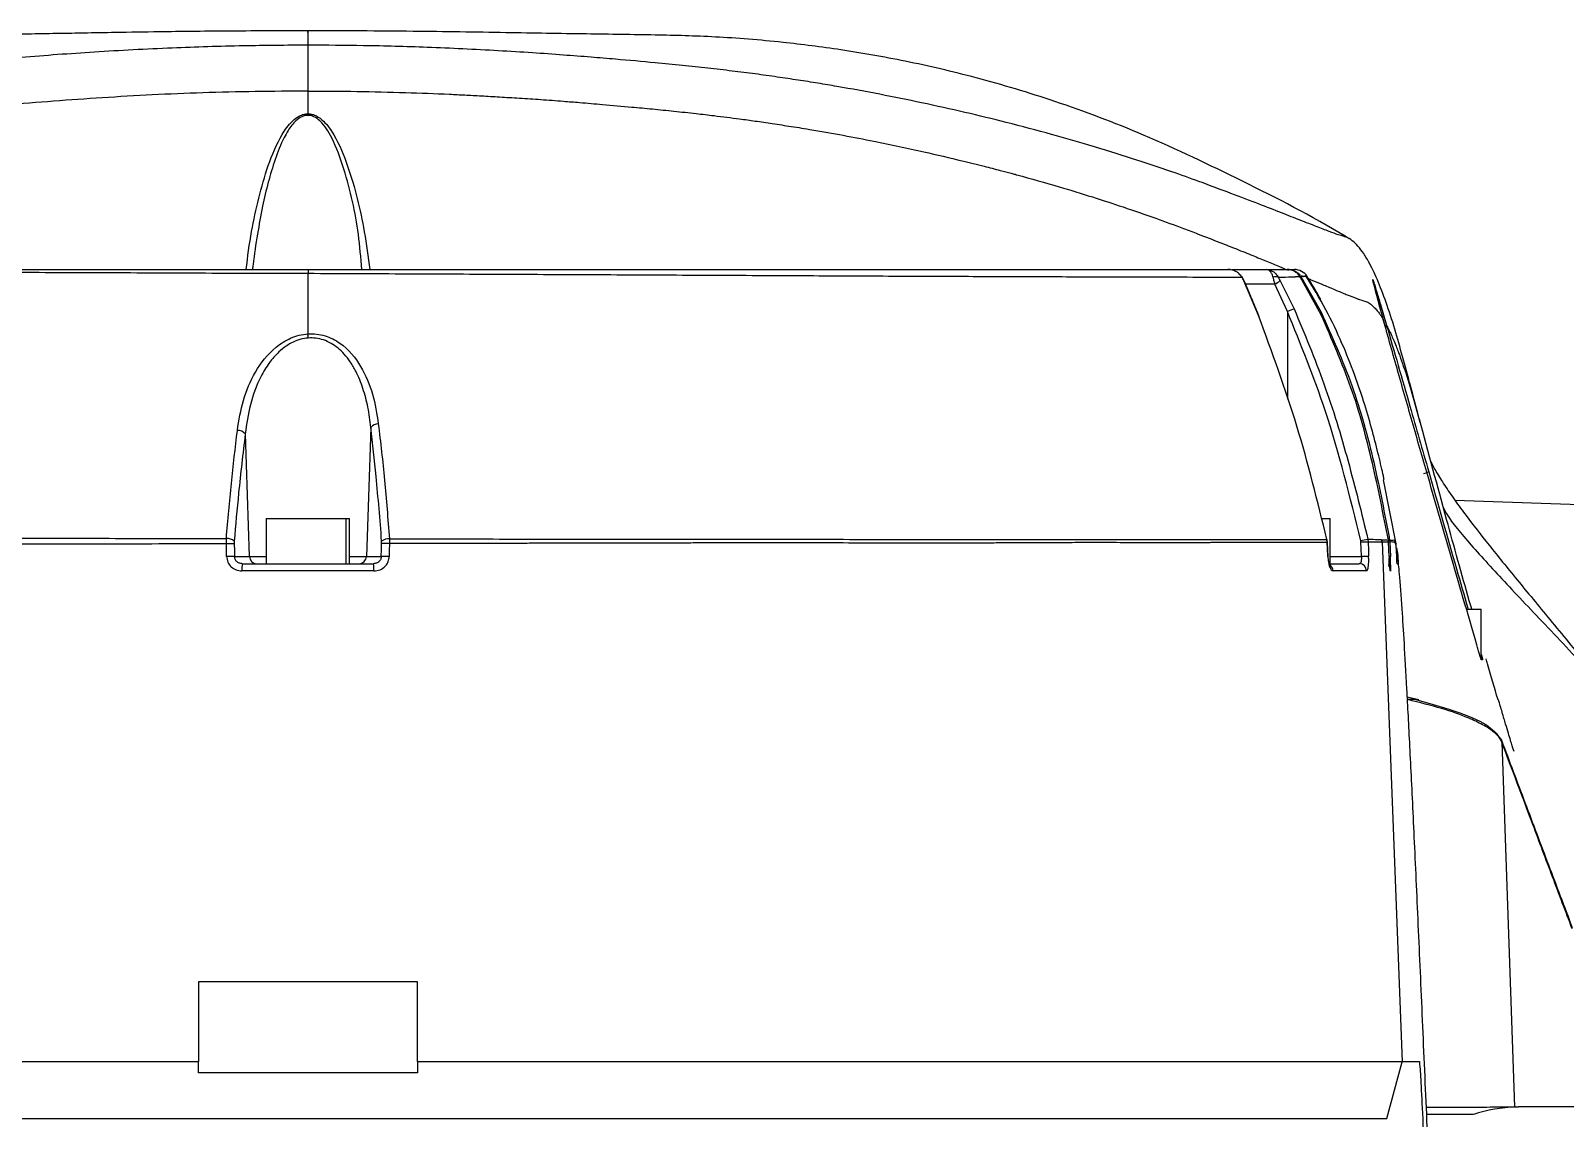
# Model space of a CAD drawing. Header units: millimetres. Extents: x -13464 to 9471, y -517 to 17126.
# Drawn here: x 6771 to 6872.7, y 12576.7 to 12648.8 of the extents above; entities that cross this region are included whole.
import ezdxf

# ---------------------------------------------------------------- set-up
doc = ezdxf.new("R2010")
doc.units = ezdxf.units.MM

msp = doc.modelspace()

# ---------------------------------------------------------------- linework, layer by layer
at = {"color": 7, "linetype": 'Continuous', "lineweight": 25}
for p, q in [((6789.34, 12647.87), (6789.34, 12644.83)), ((6789.34, 12644.83), (6789.34, 12643.33)), ((6789.34, 12643.33), (6789.34, 12643.22)), ((6850.31, 12633), (6850.44, 12633)), ((6850.58, 12633), (6852.83, 12633)), ((6852.33, 12629.95), (6851.36, 12632.25)), ((6851.82, 12631.21), (6851.4, 12632.2)), ((6853.76, 12632.26), (6854.69, 12630.4)), ((6854.23, 12633), (6854.34, 12633)), ((6854.34, 12633), (6854.32, 12633)), ((6854.34, 12633), (6854.35, 12633)), ((6855.07, 12632.54), (6855.08, 12632.53)), ((6855.55, 12632.54), (6855.14, 12632.53)), ((6856.48, 12630), (6855.23, 12632.28)), ((6855.3, 12632.28), (6856.48, 12630.17)), ((6855.56, 12632.52), (6855.55, 12632.54)), ((6855.58, 12632.5), (6855.56, 12632.52)), ((6853.42, 12632.04), (6851.43, 12632.04)), ((6854.25, 12630.21), (6853.42, 12632.04)), ((6854.25, 12630.21), (6854.26, 12624.41)), ((6860.41, 12630.69), (6860.82, 12629.31)), ((6785.19, 12622.1), (6785.46, 12613.99)), ((6793.51, 12622.54), (6793.22, 12613.99)), ((6863.03, 12622.88), (6863.04, 12622.85)), ((6861.45, 12614.83), (6860.62, 12619.06)), ((6865.34, 12617.72), (6879.94, 12617.21)), ((6786.59, 12616.5), (6786.59, 12613.5)), ((6786.59, 12616.5), (6791.89, 12616.5)), ((6791.89, 12613.5), (6791.89, 12616.5)), ((6791.89, 12616.5), (6792.09, 12616.5)), ((6792.09, 12613.5), (6792.09, 12616.5)), ((6856.52, 12616.5), (6857.09, 12616.5)), ((6857.09, 12613.5), (6857.09, 12616.5)), ((6783.94, 12614.82), (6783.94, 12615.17)), ((6794.75, 12615.16), (6794.75, 12614.84)), ((6860.52, 12614.92), (6861.85, 12580.5)), ((6860.99, 12613.99), (6860.95, 12614.93)), ((6861.03, 12614.94), (6861.07, 12613.99)), ((6784.48, 12613.99), (6785.46, 12613.99)), ((6785.46, 12613.99), (6786.59, 12613.99)), ((6792.09, 12613.99), (6793.22, 12613.99)), ((6793.22, 12613.99), (6794.21, 12613.99)), ((6857.09, 12613.99), (6859.15, 12613.99)), ((6861.49, 12613.98), (6861.46, 12614.71)), ((6861.47, 12614.55), (6861.56, 12614.07)), ((6861.57, 12613.97), (6861.57, 12613.95)), ((6793.72, 12613.02), (6784.97, 12613.02)), ((6785, 12613.5), (6793.69, 12613.5)), ((6857.09, 12613.5), (6859.01, 12613.5)), ((6859.5, 12613.02), (6857.27, 12613.02)), ((6861.1, 12613.02), (6861.03, 12613.02)), ((6861.51, 12613.5), (6861.58, 12613.5)), ((6861.85, 12610.5), (6861.85, 12610.5)), ((6866.13, 12610.5), (6867.09, 12610.5)), ((6867.09, 12607.25), (6867.09, 12610.5)), ((6862.19, 12604.67), (6862.95, 12604.5)), ((6862.75, 12604.5), (6862.23, 12604.5)), ((6868.45, 12601.67), (6869.3, 12577.5)), ((6796.6, 12585.79), (6782.09, 12585.79)), ((6782.09, 12585.79), (6782.09, 12580.5)), ((6796.6, 12580.5), (6796.6, 12585.79)), ((6717.42, 12580.5), (6782.09, 12580.5)), ((6782.09, 12579.75), (6782.09, 12580.5)), ((6796.6, 12580.5), (6861.85, 12580.5)), ((6796.6, 12580.5), (6796.6, 12579.75)), ((6860.84, 12576.74), (6861.84, 12580.49)), ((6861.85, 12580.5), (6861.88, 12580.5)), ((6861.88, 12580.5), (6862.99, 12580.5)), ((6796.6, 12579.75), (6782.09, 12579.75)), ((6869.38, 12577.5), (6869.55, 12577.5)), ((6873.53, 12577.5), (6869.55, 12577.5)), ((6717.85, 12576.74), (6860.84, 12576.74)), ((6866.56, 12577), (6863.53, 12577))]:
    msp.add_line(p, q, dxfattribs=at)
at = {"color": 7, "linetype": 'Continuous', "lineweight": 25, "flags": 128}
for points in [[(6851.21, 12632.51), (6851.23, 12632.51), (6851.24, 12632.51), (6851.25, 12632.51), (6851.24, 12632.49), (6851.24, 12632.48)], [(6852.36, 12629.92), (6852.37, 12629.93), (6852.36, 12629.94), (6852.33, 12629.95)], [(6856.88, 12615.1), (6856.88, 12615.1), (6856.88, 12615.11), (6856.86, 12615.11)], [(6856.9, 12614.92), (6856.91, 12614.92), (6856.9, 12614.92), (6856.88, 12614.91)], [(6856.92, 12613.99), (6856.9, 12614.51), (6856.88, 12614.91)], [(6856.94, 12613.99), (6856.92, 12614.41), (6856.9, 12614.92)], [(6859.15, 12613.99), (6859.13, 12614.51), (6859.12, 12614.93)], [(6859.6, 12614.93), (6859.62, 12614.4), (6859.63, 12613.99)], [(6783.96, 12613.99), (6783.95, 12614.45), (6783.94, 12614.82)], [(6784.46, 12614.82), (6784.47, 12614.35), (6784.48, 12613.99)], [(6794.21, 12613.99), (6794.22, 12614.46), (6794.23, 12614.84)], [(6794.75, 12614.84), (6794.74, 12614.36), (6794.73, 12613.99)], [(6856.92, 12613.99), (6856.94, 12613.99), (6856.95, 12613.99), (6856.94, 12613.99)]]:
    msp.add_lwpolyline(points, dxfattribs=at)
at = {"color": 7, "linetype": 'Continuous', "lineweight": 25}
for centre, radius, start, end in [((6851.34, 12632.2), 0.0557, 1.353, 78.5754), ((6853.47, 12632.11), 0.412, 65.9785, 114.0215), ((6852.46, 12633.87), 2.07, 297.5964, 308.66), ((6854.71, 12632), 1, 32.4143, 89.9998), ((6857.38, 12623.61), 7.31, 111.6293, 115.3675), ((6856.34, 12630.26), 0.163, 296.0172, 329.2302), ((6784.7, 12621.71), 0.628, 38.3585, 92.8441), ((6794, 12622.15), 0.62, 88.3139, 141.1235), ((6862.9, 12621), 1.57, 283.2234, 296.9407), ((6783.99, 12614.46), 0.712, 48.2635, 93.5526), ((6794.7, 12614.4), 0.759, 86.2361, 128.0697), ((6860.46, 12609.48), 5.7, 98.9084, 103.7358), ((6859.38, 12609.95), 4.99, 87.4332, 92.9806), ((6859.51, 12614.88), 1, 2.1933, 12.3385), ((6859.52, 12614.88), 1, 2.205, 12.3132), ((6859.52, 12614.88), 1, 2.2059, 12.3096), ((6859.53, 12614.88), 1, 2.1976, 12.2319), ((6860.78, 12615.97), 0.933, 280.0211, 284.4121), ((6860.97, 12614.54), 0.402, 81.7875, 92.1201), ((6784.18, 12609.33), 5.5, 87.0949, 92.5212), ((6784.2, 12608.49), 5.5, 87.0955, 92.5204), ((6785.96, 12613.99), 0.491, 180.9784, 269.0357), ((6792.73, 12613.99), 0.491, 270.9643, 359.0216), ((6794.49, 12608.49), 5.5, 87.4796, 92.9045), ((6794.51, 12609.35), 5.5, 87.4788, 92.9051), ((6859.41, 12609), 4.99, 87.4353, 92.9785), ((6861.01, 12613.56), 0.431, 81.928, 92.4784), ((6861.27, 12615.41), 1.37, 279.0523, 282.1638), ((6786.93, 12613.14), 1.96, 169.2846, 183.4153), ((6791.76, 12613.14), 1.96, 356.5847, 10.7154), ((6856.77, 12613.01), 0.501, 1.4776, 62.2015), ((6859, 12613.01), 0.496, 1.7352, 89.5735), ((6860.6, 12613), 0.5, 2.1997, 47.9813), ((6866.7, 12607), 0.5, 16.127, 38.0075), ((6867.96, 12601.65), 0.495, 1.8122, 17.3446), ((6869.69, 12567.5), 10, 91.7403, 108.1949)]:
    msp.add_arc(centre, radius, start, end, dxfattribs=at)
for points, knots in [([(6789.34, 12648.83), (6787.51, 12648.82), (6784.19, 12648.81), (6779.93, 12648.76), (6776.79, 12648.71), (6774.57, 12648.67), (6772.87, 12648.64), (6770.96, 12648.61), (6768.77, 12648.57), (6766.23, 12648.54), (6762.72, 12648.45), (6758.13, 12648.11), (6752.33, 12647.33), (6746.43, 12646.11), (6740.44, 12644.4), (6734.36, 12642.17), (6727.94, 12639.2), (6723.63, 12636.85), (6721.49, 12635.68)], [0, 0, 0, 0, 0.074509, 0.135317, 0.176879, 0.209162, 0.235942, 0.266021, 0.300019, 0.338006, 0.380869, 0.454952, 0.538256, 0.631964, 0.710757, 0.799491, 0.900339, 1, 1, 1, 1]), ([(6858.35, 12635.03), (6858.26, 12635.09), (6855.95, 12636.51), (6851.39, 12638.82), (6845, 12641.9), (6839.08, 12644.13), (6833.78, 12645.72), (6829.03, 12646.83), (6824.74, 12647.58), (6820.5, 12648.12), (6816.34, 12648.45), (6812.3, 12648.55), (6807.66, 12648.61), (6802.3, 12648.7), (6796.13, 12648.8), (6791.68, 12648.82), (6789.34, 12648.83)], [0, 0, 0, 0, 0.004381, 0.103787, 0.196485, 0.278215, 0.350389, 0.415717, 0.475788, 0.531579, 0.600419, 0.665984, 0.736792, 0.815673, 0.903233, 1, 1, 1, 1]), ([(6789.34, 12648.72), (6789.34, 12648.76), (6789.34, 12648.9), (6789.34, 12648.3), (6789.34, 12647.87)], [0, 0, 0, 0, 0.277165, 1, 1, 1, 1]), ([(6789.34, 12647.87), (6787.92, 12647.86), (6784.92, 12647.84), (6780.18, 12647.69), (6775.26, 12647.43), (6770.53, 12647.08), (6766.02, 12646.68), (6761.7, 12646.24), (6757.43, 12645.66), (6753.36, 12644.99), (6748.79, 12644.11), (6743.93, 12643.01), (6740.34, 12642.05), (6738.31, 12641.47), (6737.56, 12641.25), (6736.82, 12641.03), (6736.1, 12640.81), (6735.41, 12640.6), (6734.76, 12640.39), (6734.06, 12640.17), (6733.04, 12639.83), (6731.73, 12639.38), (6730.31, 12638.88), (6728.96, 12638.38), (6727.75, 12637.93), (6726.67, 12637.52), (6725.78, 12637.18), (6724.73, 12636.78), (6723.6, 12636.34), (6722.55, 12635.94), (6721.81, 12635.67), (6721.34, 12635.52), (6721.28, 12635.52), (6721.25, 12635.53)], [0, 0, 0, 0, 0.0393345, 0.0830001, 0.1312603, 0.1774251, 0.2179341, 0.2626696, 0.3063598, 0.3498612, 0.3935263, 0.4605159, 0.5247072, 0.5356081, 0.5464527, 0.5572445, 0.567987, 0.5786834, 0.5893371, 0.5985305, 0.6121871, 0.6396084, 0.6663928, 0.6910064, 0.719072, 0.7443311, 0.7665544, 0.7867483, 0.8325851, 0.87601, 0.916534, 0.9597352, 1, 1, 1, 1]), ([(6861.94, 12627), (6861.77, 12627.61), (6861.42, 12628.92), (6860.86, 12630.64), (6860.28, 12632.19), (6859.76, 12633.31), (6859.31, 12634.07), (6858.92, 12634.57), (6858.55, 12634.93), (6858.13, 12635.18), (6857.87, 12635.21), (6857.05, 12635.51), (6856.2, 12635.84), (6855.15, 12636.25), (6853.87, 12636.75), (6852.35, 12637.35), (6850.53, 12638.04), (6848.58, 12638.77), (6846.39, 12639.56), (6843.99, 12640.36), (6841.31, 12641.19), (6838.53, 12641.99), (6834.92, 12642.95), (6830.22, 12644.04), (6825.93, 12644.88), (6823.13, 12645.35), (6821.81, 12645.56), (6820.43, 12645.76), (6818.97, 12645.97), (6817.44, 12646.16), (6815.83, 12646.35), (6814.13, 12646.53), (6812.1, 12646.73), (6810.08, 12646.91), (6808.04, 12647.08), (6806.21, 12647.22), (6804.16, 12647.37), (6801.16, 12647.55), (6797.43, 12647.73), (6793.21, 12647.85), (6790.57, 12647.86), (6789.34, 12647.87)], [0, 0, 0, 0, 0.062594, 0.13344, 0.203084, 0.27387, 0.318759, 0.362095, 0.405947, 0.449238, 0.493153, 0.514687, 0.535826, 0.556544, 0.576529, 0.597471, 0.619407, 0.641866, 0.659135, 0.68263, 0.705545, 0.724238, 0.745538, 0.78228, 0.816295, 0.823575, 0.831135, 0.838983, 0.847126, 0.855575, 0.864341, 0.873438, 0.883073, 0.896889, 0.905339, 0.914811, 0.925309, 0.93684, 0.960634, 0.981681, 1, 1, 1, 1]), ([(6789.34, 12644.83), (6787.02, 12644.81), (6782.44, 12644.76), (6775.74, 12644.41), (6769.33, 12643.92), (6762.6, 12643.27), (6755.72, 12642.29), (6748.92, 12640.94), (6742.85, 12639.45), (6737.51, 12637.89), (6732.89, 12636.33), (6729, 12634.84), (6725.78, 12633.54), (6723.26, 12632.49), (6721.37, 12631.69), (6720.11, 12631.18), (6719.44, 12630.92), (6719.41, 12630.95), (6719.39, 12630.96)], [0, 0, 0, 0, 0.063032, 0.124012, 0.183719, 0.242318, 0.317732, 0.391, 0.462416, 0.531411, 0.598501, 0.663957, 0.727108, 0.788259, 0.847966, 0.905521, 0.960642, 1, 1, 1, 1]), ([(6789.34, 12644.83), (6790.43, 12644.83), (6792.59, 12644.82), (6795.72, 12644.74), (6798.1, 12644.65), (6799.77, 12644.57), (6800.88, 12644.51), (6802.08, 12644.44), (6803.39, 12644.36), (6804.81, 12644.27), (6806.13, 12644.17), (6807.5, 12644.06), (6809.01, 12643.93), (6810.62, 12643.79), (6812.19, 12643.64), (6813.62, 12643.5), (6814.98, 12643.35), (6816.43, 12643.18), (6817.74, 12643.02), (6819.02, 12642.84), (6820.16, 12642.67), (6821.42, 12642.48), (6823.7, 12642.11), (6826.66, 12641.56), (6829.96, 12640.86), (6832.37, 12640.29), (6834.04, 12639.88), (6835.11, 12639.6), (6835.79, 12639.42), (6836.14, 12639.33), (6836.26, 12639.29), (6836.3, 12639.28), (6836.31, 12639.28), (6836.32, 12639.28), (6836.32, 12639.28), (6836.32, 12639.28), (6836.32, 12639.28), (6836.32, 12639.28), (6836.32, 12639.28), (6837.28, 12639.02), (6838.99, 12638.53), (6841.32, 12637.82), (6843.46, 12637.12), (6845.48, 12636.42), (6846.76, 12635.95), (6847.37, 12635.72)], [0, 0, 0, 0, 0.047013, 0.093765, 0.136199, 0.150829, 0.167024, 0.184784, 0.204117, 0.22503, 0.247534, 0.263552, 0.286274, 0.315753, 0.336757, 0.358749, 0.381652, 0.400342, 0.427155, 0.443594, 0.462052, 0.482535, 0.505053, 0.574945, 0.633513, 0.680421, 0.707839, 0.728594, 0.742709, 0.747725, 0.749276, 0.749831, 0.750051, 0.750143, 0.750183, 0.7502, 0.750207, 0.750211, 0.750212, 0.750213, 0.807225, 0.854723, 0.90074, 0.952775, 1, 1, 1, 1]), ([(6785.25, 12633), (6785.36, 12633.85), (6785.56, 12635.43), (6786.07, 12637.73), (6786.68, 12639.9), (6787.4, 12641.64), (6788.16, 12642.74), (6788.69, 12643.15), (6789.05, 12643.3), (6789.25, 12643.32), (6789.34, 12643.33)], [0, 0, 0, 0, 0.221433, 0.415976, 0.610552, 0.804987, 0.902188, 0.950926, 0.975363, 1, 1, 1, 1]), ([(6789.34, 12643.22), (6789.28, 12643.22), (6789.14, 12643.21), (6788.86, 12643.1), (6788.56, 12642.88), (6788.27, 12642.56), (6788.01, 12642.19), (6787.6, 12641.44), (6787.15, 12640.3), (6786.7, 12638.77), (6786.31, 12637.11), (6785.99, 12635.3), (6785.77, 12633.9), (6785.69, 12633.11), (6785.67, 12633)], [0, 0, 0, 0, 0.01735, 0.03567, 0.077954, 0.112077, 0.151738, 0.197368, 0.338226, 0.477922, 0.622088, 0.789614, 0.970615, 1, 1, 1, 1]), ([(6789.34, 12643.33), (6789.44, 12643.32), (6789.64, 12643.3), (6790, 12643.15), (6790.54, 12642.73), (6791.3, 12641.62), (6792.29, 12639.17), (6793.03, 12636.15), (6793.33, 12633.84), (6793.44, 12633)], [0, 0, 0, 0, 0.024866, 0.049705, 0.09914, 0.197404, 0.392438, 0.780473, 1, 1, 1, 1]), ([(6792.91, 12633), (6792.85, 12633.78), (6792.68, 12636.03), (6792, 12638.97), (6791.11, 12641.49), (6790.39, 12642.68), (6789.83, 12643.1), (6789.55, 12643.21), (6789.41, 12643.22), (6789.34, 12643.22)], [0, 0, 0, 0, 0.208112, 0.602671, 0.800754, 0.921262, 0.964008, 0.982499, 1, 1, 1, 1]), ([(6847.37, 12635.72), (6847.69, 12635.6), (6848.52, 12635.28), (6849.69, 12634.83), (6850.9, 12634.35), (6851.92, 12633.94), (6852.87, 12633.55), (6853.66, 12633.23), (6854.12, 12633.03), (6854.32, 12632.95)], [0, 0, 0, 0, 0.117999, 0.303553, 0.453923, 0.612438, 0.751733, 0.893449, 1, 1, 1, 1]), ([(6789.34, 12632.73), (6787.07, 12632.73), (6782.54, 12632.75), (6775.92, 12632.78), (6769.52, 12632.8), (6763.45, 12632.81), (6757.78, 12632.82), (6752.58, 12632.82), (6747.92, 12632.83), (6743.84, 12632.82), (6740.41, 12632.82), (6737.68, 12632.81), (6735.68, 12632.81), (6734.4, 12632.8), (6734.19, 12632.8), (6734.09, 12632.79)], [0, 0, 0, 0, 0.0774008, 0.1542757, 0.2316304, 0.3089113, 0.3857032, 0.4630143, 0.5402331, 0.6170189, 0.6943549, 0.7715596, 0.8483642, 0.9257633, 1, 1, 1, 1]), ([(6735.48, 12633), (6735.22, 12633), (6734.71, 12633), (6734.61, 12633), (6735.6, 12633), (6737.55, 12633), (6740.47, 12633), (6744.29, 12633), (6748.95, 12633), (6754.37, 12633), (6760.47, 12633), (6767.13, 12633), (6774.26, 12633), (6781.72, 12633), (6786.83, 12633), (6789.4, 12633)], [0, 0, 0, 0, 0.076002, 0.152223, 0.229545, 0.306398, 0.383381, 0.460715, 0.537475, 0.61481, 0.69179, 0.76864, 0.846055, 0.922832, 1, 1, 1, 1]), ([(6789.4, 12633), (6789.39, 12632.99), (6789.37, 12632.96), (6789.35, 12632.8), (6789.34, 12632.73)], [0, 0, 0, 0, 0.560003, 1, 1, 1, 1]), ([(6789.34, 12632.73), (6789.34, 12632.08), (6789.34, 12630.82), (6789.34, 12629.42), (6789.34, 12628.74)], [0, 0, 0, 0, 0.510937, 1, 1, 1, 1]), ([(6851.24, 12632.48), (6850.44, 12632.48), (6848.85, 12632.48), (6845.62, 12632.49), (6841.82, 12632.5), (6837.44, 12632.51), (6832.54, 12632.53), (6827.19, 12632.55), (6821.44, 12632.58), (6815.37, 12632.61), (6809.04, 12632.64), (6802.54, 12632.67), (6795.94, 12632.7), (6791.55, 12632.72), (6789.34, 12632.73)], [0, 0, 0, 0, 0.083321, 0.166427, 0.250212, 0.333586, 0.416656, 0.500356, 0.58375, 0.666745, 0.750321, 0.83371, 0.916605, 1, 1, 1, 1]), ([(6789.4, 12633), (6792.31, 12633), (6798.13, 12633), (6806.81, 12633), (6815.2, 12633), (6823.16, 12633), (6830.43, 12633), (6836.92, 12633), (6842.45, 12633), (6847.09, 12633), (6849.24, 12633), (6850.31, 12633)], [0, 0, 0, 0, 0.112036, 0.223711, 0.336068, 0.447588, 0.559985, 0.669582, 0.779706, 0.889816, 1, 1, 1, 1]), ([(6851.24, 12632.48), (6851.18, 12632.56), (6851.07, 12632.72), (6850.84, 12632.88), (6850.58, 12632.98), (6850.4, 12633), (6850.31, 12633)], [0, 0, 0, 0, 0.2593, 0.510624, 0.756392, 1, 1, 1, 1]), ([(6850.41, 12633), (6850.4, 12633), (6850.39, 12633), (6850.38, 12633), (6850.37, 12633)], [0, 0, 0, 0, 0.527812, 1, 1, 1, 1]), ([(6850.47, 12632.99), (6850.45, 12632.99), (6850.43, 12633), (6850.4, 12633), (6850.38, 12633)], [0, 0, 0, 0, 0.512588, 1, 1, 1, 1]), ([(6851.4, 12632.2), (6851.38, 12632.25), (6851.33, 12632.36), (6851.27, 12632.46), (6851.24, 12632.51)], [0, 0, 0, 0, 0.4494597, 1, 1, 1, 1]), ([(6851.36, 12632.25), (6851.34, 12632.3), (6851.3, 12632.37), (6851.26, 12632.45), (6851.24, 12632.48)], [0, 0, 0, 0, 0.559856, 1, 1, 1, 1]), ([(6853.3, 12632.48), (6853.28, 12632.55), (6853.23, 12632.71), (6853.12, 12632.86), (6852.99, 12632.98), (6852.89, 12632.99), (6852.83, 12633)], [0, 0, 0, 0, 0.232528, 0.499869, 0.685324, 1, 1, 1, 1]), ([(6852.83, 12633), (6852.91, 12633), (6853.07, 12632.98), (6853.29, 12632.88), (6853.5, 12632.72), (6853.59, 12632.56), (6853.64, 12632.48)], [0, 0, 0, 0, 0.243607, 0.489396, 0.740719, 1, 1, 1, 1]), ([(6852.83, 12633), (6853.19, 12633), (6853.92, 12633), (6853.77, 12633), (6853.89, 12633), (6853.93, 12633), (6854.06, 12633), (6854.15, 12633), (6854.23, 12633)], [0, 0, 0, 0, 0.112268, 0.224222, 0.33619, 0.448158, 0.560126, 1, 1, 1, 1]), ([(6853.42, 12632.04), (6853.4, 12632.12), (6853.36, 12632.27), (6853.32, 12632.42), (6853.3, 12632.48)], [0, 0, 0, 0, 0.5234458, 1, 1, 1, 1]), ([(6855.08, 12632.53), (6854.98, 12632.52), (6854.87, 12632.52), (6854.75, 12632.5), (6854.7, 12632.5), (6854.65, 12632.49), (6854.62, 12632.49), (6853.97, 12632.48), (6853.64, 12632.48)], [0, 0, 0, 0, 0.558663, 0.646453, 0.734246, 0.822031, 0.910612, 1, 1, 1, 1]), ([(6853.64, 12632.48), (6853.66, 12632.44), (6853.69, 12632.37), (6853.74, 12632.29), (6853.76, 12632.26)], [0, 0, 0, 0, 0.55915, 1, 1, 1, 1]), ([(6855.08, 12632.53), (6855.03, 12632.6), (6854.92, 12632.74), (6854.71, 12632.89), (6854.48, 12632.99), (6854.31, 12633), (6854.23, 12633)], [0, 0, 0, 0, 0.256848, 0.507805, 0.754748, 1, 1, 1, 1]), ([(6854.3, 12633), (6854.32, 12633), (6854.35, 12633), (6854.38, 12633), (6854.39, 12633)], [0, 0, 0, 0, 0.48625, 1, 1, 1, 1]), ([(6854.3, 12633), (6854.38, 12633), (6854.54, 12632.99), (6854.78, 12632.89), (6854.99, 12632.74), (6855.09, 12632.6), (6855.14, 12632.53)], [0, 0, 0, 0, 0.245297, 0.492255, 0.743199, 1, 1, 1, 1]), ([(6854.3, 12633), (6854.38, 12633), (6854.51, 12633), (6854.65, 12633), (6854.71, 12633)], [0, 0, 0, 0, 0.56, 1, 1, 1, 1]), ([(6855.23, 12632.28), (6855.2, 12632.33), (6855.15, 12632.41), (6855.1, 12632.49), (6855.08, 12632.53)], [0, 0, 0, 0, 0.560365, 1, 1, 1, 1]), ([(6855.14, 12632.53), (6855.17, 12632.49), (6855.23, 12632.4), (6855.28, 12632.32), (6855.3, 12632.28)], [0, 0, 0, 0, 0.558405, 1, 1, 1, 1]), ([(6855.15, 12632.6), (6855.2, 12632.58), (6855.27, 12632.56), (6855.33, 12632.53), (6855.34, 12632.53)], [0, 0, 0, 0, 0.791027, 1, 1, 1, 1]), ([(6860.66, 12619.07), (6860.64, 12619.15), (6860.55, 12619.58), (6860.19, 12621.14), (6859.43, 12624.04), (6858.21, 12627.43), (6856.83, 12630.36), (6855.92, 12631.86), (6855.45, 12632.62)], [0, 0, 0, 0, 0.02984, 0.156435, 0.41916, 0.699417, 0.846434, 1, 1, 1, 1]), ([(6855.73, 12632.26), (6855.7, 12632.3), (6855.65, 12632.39), (6855.6, 12632.47), (6855.58, 12632.5)], [0, 0, 0, 0, 0.560104, 1, 1, 1, 1]), ([(6855.69, 12632.38), (6855.73, 12632.36), (6856.01, 12632.24), (6856.39, 12632.08), (6856.86, 12631.89), (6857.24, 12631.73), (6857.62, 12631.57), (6857.92, 12631.44), (6858.14, 12631.36), (6858.28, 12631.3), (6858.4, 12631.25), (6858.52, 12631.2), (6858.63, 12631.16), (6858.74, 12631.12), (6858.85, 12631.08), (6858.94, 12631.04), (6859.26, 12630.93), (6859.42, 12630.92), (6859.71, 12630.76), (6859.94, 12630.56), (6860.15, 12630.34), (6860.31, 12630.13), (6860.44, 12629.94), (6860.53, 12629.8), (6860.58, 12629.72), (6860.6, 12629.69)], [0, 0, 0, 0, 0.007183, 0.050288, 0.075699, 0.104196, 0.135767, 0.170341, 0.187228, 0.200897, 0.215294, 0.229131, 0.243582, 0.258648, 0.274334, 0.290641, 0.307575, 0.454006, 0.58342, 0.695627, 0.790683, 0.868628, 0.929486, 0.973274, 1, 1, 1, 1]), ([(6856.46, 12631.01), (6856.33, 12631.25), (6856.09, 12631.67), (6855.84, 12632.08), (6855.73, 12632.26)], [0, 0, 0, 0, 0.55996, 1, 1, 1, 1]), ([(6860.6, 12629.69), (6860.44, 12630.29), (6860.19, 12631.19), (6859.96, 12632.05), (6859.9, 12632.3), (6859.89, 12632.36), (6859.9, 12632.34), (6859.96, 12632.19), (6860.08, 12631.78), (6860.24, 12631.28), (6860.37, 12630.83), (6860.41, 12630.69)], [0, 0, 0, 0, 0.30665, 0.461785, 0.53965, 0.578575, 0.617507, 0.69555, 0.773303, 0.928437, 1, 1, 1, 1]), ([(6852.36, 12629.92), (6852.22, 12630.27), (6852.04, 12630.71), (6851.86, 12631.13), (6851.82, 12631.21)], [0, 0, 0, 0, 0.802086, 1, 1, 1, 1]), ([(6860.75, 12629.18), (6860.57, 12629.83), (6860.3, 12630.86), (6860.04, 12631.83), (6859.94, 12632.16), (6859.93, 12632.18), (6859.93, 12632.18)], [0, 0, 0, 0, 0.544745, 0.861782, 0.981494, 1, 1, 1, 1]), ([(6859.11, 12615.02), (6858.4, 12617.92), (6857.14, 12623.1), (6855.13, 12628.04), (6854.25, 12630.21)], [0, 0, 0, 0, 0.560158, 1, 1, 1, 1]), ([(6854.69, 12630.4), (6855.38, 12628.75), (6856.75, 12625.45), (6858.31, 12620.32), (6859.16, 12616.85), (6859.58, 12615.12)], [0, 0, 0, 0, 0.334028, 0.667173, 1, 1, 1, 1]), ([(6856.48, 12630.17), (6857.2, 12628.57), (6858.64, 12625.36), (6860.03, 12620.24), (6860.69, 12616.79), (6861.02, 12615.07)], [0, 0, 0, 0, 0.334278, 0.66766, 1, 1, 1, 1]), ([(6856.86, 12615.11), (6856.24, 12617.63), (6855.01, 12622.68), (6853.23, 12627.52), (6852.33, 12629.95)], [0, 0, 0, 0, 0.499659, 1, 1, 1, 1]), ([(6860.94, 12615.07), (6860.6, 12616.77), (6859.94, 12620.18), (6858.58, 12625.22), (6857.18, 12628.4), (6856.48, 12630)], [0, 0, 0, 0, 0.332407, 0.665749, 1, 1, 1, 1]), ([(6863.61, 12619.12), (6863.26, 12620.32), (6862.58, 12622.7), (6861.56, 12626.27), (6860.92, 12628.54), (6860.6, 12629.68)], [0, 0, 0, 0, 0.333182, 0.665702, 1, 1, 1, 1]), ([(6860.82, 12629.31), (6861.07, 12628.43), (6861.58, 12626.67), (6862.52, 12623.41), (6863.19, 12621.05), (6863.61, 12619.6)], [0, 0, 0, 0, 0.280365, 0.559584, 1, 1, 1, 1]), ([(6860.82, 12629.31), (6860.83, 12629.29), (6860.86, 12629.23), (6860.92, 12629.11), (6861.01, 12628.93), (6861.13, 12628.67), (6861.28, 12628.33), (6861.43, 12627.96), (6861.55, 12627.65), (6861.64, 12627.43), (6861.7, 12627.27), (6861.77, 12627.06), (6861.86, 12626.82), (6862.28, 12625.61), (6862.67, 12624.18), (6863.03, 12622.88)], [0, 0, 0, 0, 0.01629, 0.039961, 0.082011, 0.136657, 0.203898, 0.283731, 0.34494, 0.366727, 0.396265, 0.42998, 0.467872, 0.509941, 1, 1, 1, 1]), ([(6784.67, 12622.34), (6784.78, 12623.01), (6785, 12624.34), (6785.79, 12626.24), (6786.89, 12627.68), (6788.01, 12628.4), (6788.75, 12628.66), (6789.15, 12628.71), (6789.34, 12628.74)], [0, 0, 0, 0, 0.248729, 0.497394, 0.748095, 0.873614, 0.936627, 1, 1, 1, 1]), ([(6789.36, 12628.46), (6789.2, 12628.44), (6788.85, 12628.39), (6788.36, 12628.2), (6787.87, 12627.92), (6787.32, 12627.47), (6786.74, 12626.8), (6786.05, 12625.64), (6785.47, 12624.05), (6785.29, 12622.75), (6785.19, 12622.1)], [0, 0, 0, 0, 0.056374, 0.11597, 0.180427, 0.251043, 0.366598, 0.501773, 0.750451, 1, 1, 1, 1]), ([(6789.34, 12628.74), (6789.54, 12628.74), (6789.93, 12628.74), (6790.67, 12628.58), (6791.83, 12627.99), (6792.93, 12626.62), (6793.7, 12624.75), (6793.91, 12623.43), (6794.01, 12622.77)], [0, 0, 0, 0, 0.0626386, 0.1254887, 0.2509859, 0.5004195, 0.7500807, 1, 1, 1, 1]), ([(6789.36, 12628.46), (6789.36, 12628.51), (6789.35, 12628.61), (6789.35, 12628.69), (6789.35, 12628.74)], [0, 0, 0, 0, 0.499999, 1, 1, 1, 1]), ([(6793.51, 12622.54), (6793.46, 12622.99), (6793.35, 12623.86), (6793.02, 12625.1), (6792.62, 12626.11), (6792.18, 12626.86), (6791.78, 12627.38), (6791.23, 12627.92), (6790.58, 12628.3), (6789.88, 12628.47), (6789.53, 12628.47), (6789.36, 12628.46)], [0, 0, 0, 0, 0.173433, 0.340301, 0.49932, 0.5918, 0.674881, 0.749258, 0.881333, 0.941388, 1, 1, 1, 1]), ([(6863.04, 12622.89), (6862.84, 12623.63), (6862.48, 12625.01), (6862.11, 12626.37), (6861.94, 12627)], [0, 0, 0, 0, 0.535319, 1, 1, 1, 1]), ([(6862.34, 12625.48), (6862.56, 12624.64), (6862.79, 12623.76), (6863.03, 12622.88), (6863.04, 12622.83)], [0, 0, 0, 0, 0.948976, 1, 1, 1, 1]), ([(6866.46, 12610.5), (6866.4, 12610.68), (6865.85, 12612.6), (6864.68, 12616.84), (6863.59, 12620.87), (6862.99, 12623.09)], [0, 0, 0, 0, 0.044343, 0.475336, 1, 1, 1, 1]), ([(6783.94, 12615.17), (6784.05, 12616.4), (6784.26, 12618.84), (6784.53, 12621.17), (6784.67, 12622.34)], [0, 0, 0, 0, 0.501204, 1, 1, 1, 1]), ([(6785.19, 12622.1), (6785.04, 12620.8), (6784.77, 12618.49), (6784.55, 12616.06), (6784.46, 12615)], [0, 0, 0, 0, 0.559945, 1, 1, 1, 1]), ([(6794.23, 12615), (6794.12, 12616.44), (6793.91, 12619.02), (6793.64, 12621.46), (6793.51, 12622.54)], [0, 0, 0, 0, 0.559927, 1, 1, 1, 1]), ([(6794.01, 12622.77), (6794.16, 12621.54), (6794.44, 12619.07), (6794.64, 12616.46), (6794.75, 12615.16)], [0, 0, 0, 0, 0.498488, 1, 1, 1, 1]), ([(6863.75, 12620.28), (6863.84, 12620.11), (6864.04, 12619.68), (6864.51, 12618.92), (6865.15, 12617.97), (6866.08, 12616.69), (6867.4, 12614.98), (6869.23, 12612.72), (6871.38, 12610.12), (6872.97, 12608.18), (6873.8, 12607.16)], [0, 0, 0, 0, 0.056916, 0.140396, 0.227156, 0.317668, 0.469978, 0.632949, 0.808804, 1, 1, 1, 1]), ([(6863.61, 12619.6), (6864.22, 12617.46), (6865.09, 12614.42), (6865.96, 12611.39), (6866.22, 12610.5)], [0, 0, 0, 0, 0.706495, 1, 1, 1, 1]), ([(6866.8, 12608.13), (6866.2, 12610.18), (6865.13, 12613.84), (6864.07, 12617.51), (6863.61, 12619.12)], [0, 0, 0, 0, 0.56, 1, 1, 1, 1]), ([(6864.57, 12617.25), (6864.65, 12617.08), (6864.93, 12616.49), (6866.33, 12614.81), (6868.69, 12612.23), (6871.64, 12609.14), (6873.88, 12606.75), (6874.99, 12605.55)], [0, 0, 0, 0, 0.088541, 0.316687, 0.544924, 0.77312, 1, 1, 1, 1]), ([(6721.95, 12615.23), (6722.74, 12615.24), (6724.33, 12615.24), (6727.51, 12615.24), (6731.23, 12615.23), (6735.51, 12615.23), (6740.3, 12615.23), (6745.57, 12615.22), (6751.24, 12615.22), (6757.28, 12615.22), (6763.64, 12615.21), (6770.24, 12615.2), (6777.02, 12615.18), (6781.63, 12615.18), (6783.94, 12615.17)], [0, 0, 0, 0, 0.083135, 0.166911, 0.250069, 0.333011, 0.416548, 0.500085, 0.583048, 0.666252, 0.750075, 0.833247, 0.916299, 1, 1, 1, 1]), ([(6784.46, 12615), (6784.46, 12614.96), (6784.46, 12614.91), (6784.46, 12614.84), (6784.46, 12614.82)], [0, 0, 0, 0, 0.55948, 1, 1, 1, 1]), ([(6794.23, 12614.84), (6794.23, 12614.87), (6794.23, 12614.92), (6794.23, 12614.97), (6794.23, 12615)], [0, 0, 0, 0, 0.559593, 1, 1, 1, 1]), ([(6794.75, 12615.16), (6797.05, 12615.15), (6801.64, 12615.14), (6808.43, 12615.13), (6815.05, 12615.13), (6821.44, 12615.13), (6827.52, 12615.11), (6833.22, 12615.09), (6838.48, 12615.11), (6843.28, 12615.12), (6847.58, 12615.1), (6851.3, 12615.11), (6854.47, 12615.12), (6856.06, 12615.11), (6856.86, 12615.11)], [0, 0, 0, 0, 0.0829956, 0.1660612, 0.2498256, 0.3333577, 0.4170117, 0.5005963, 0.5835452, 0.6666507, 0.7504029, 0.8335501, 0.9164906, 1, 1, 1, 1]), ([(6856.88, 12614.91), (6856.39, 12614.91), (6855.52, 12614.91), (6854.15, 12614.91), (6853.21, 12614.91), (6852.38, 12614.91), (6851.56, 12614.9), (6850.56, 12614.9), (6849.77, 12614.9), (6849.24, 12614.9), (6848.77, 12614.89), (6848.25, 12614.89), (6847.41, 12614.89), (6846.13, 12614.89), (6844.43, 12614.89), (6842.64, 12614.9), (6841.23, 12614.9), (6840.24, 12614.9), (6839.33, 12614.89), (6838.16, 12614.89), (6836.74, 12614.88), (6835.33, 12614.88), (6834.19, 12614.87), (6832.92, 12614.87), (6831.28, 12614.87), (6828.96, 12614.87), (6826.28, 12614.87), (6823.57, 12614.88), (6820.91, 12614.88), (6818.12, 12614.88), (6815.7, 12614.88), (6813.81, 12614.87), (6812.58, 12614.87), (6811.34, 12614.87), (6810.09, 12614.87), (6808.83, 12614.87), (6807.57, 12614.86), (6806.3, 12614.86), (6805.07, 12614.86), (6803.56, 12614.85), (6801.47, 12614.85), (6798.44, 12614.85), (6796.09, 12614.84), (6794.75, 12614.84)], [0, 0, 0, 0, 0.053071, 0.094138, 0.123198, 0.131, 0.15975, 0.18525, 0.203319, 0.213956, 0.220726, 0.234044, 0.247812, 0.27361, 0.312289, 0.34708, 0.372087, 0.387309, 0.398494, 0.418117, 0.445938, 0.467646, 0.4852, 0.499356, 0.525528, 0.559444, 0.601102, 0.639454, 0.67197, 0.70886, 0.750122, 0.765794, 0.781466, 0.797138, 0.81281, 0.828483, 0.844155, 0.859827, 0.875499, 0.88973, 0.915225, 0.951982, 1, 1, 1, 1]), ([(6856.88, 12614.91), (6856.88, 12614.95), (6856.87, 12615.02), (6856.86, 12615.08), (6856.86, 12615.11)], [0, 0, 0, 0, 0.559853, 1, 1, 1, 1]), ([(6856.9, 12614.92), (6856.9, 12614.95), (6856.89, 12615.01), (6856.88, 12615.06), (6856.88, 12615.1)], [0, 0, 0, 0, 0.452374, 1, 1, 1, 1]), ([(6859.12, 12614.93), (6859.12, 12614.95), (6859.12, 12614.98), (6859.11, 12615.01), (6859.11, 12615.02)], [0, 0, 0, 0, 0.560001, 1, 1, 1, 1]), ([(6859.58, 12615.12), (6859.82, 12615.12), (6860.3, 12615.12), (6860.43, 12615.1), (6860.49, 12615.09)], [0, 0, 0, 0, 0.498564, 1, 1, 1, 1]), ([(6859.58, 12615.12), (6859.58, 12615.08), (6859.6, 12615.02), (6859.6, 12614.96), (6859.6, 12614.93)], [0, 0, 0, 0, 0.559869, 1, 1, 1, 1]), ([(6860.51, 12614.91), (6860.47, 12614.92), (6860.4, 12614.93), (6860.09, 12614.94), (6859.77, 12614.93), (6859.6, 12614.93)], [0, 0, 0, 0, 0.349078, 0.651209, 1, 1, 1, 1]), ([(6860.49, 12615.09), (6860.49, 12615.09), (6860.5, 12615.09), (6860.5, 12615.09), (6860.5, 12615.09)], [0, 0, 0, 0, 0.560003, 1, 1, 1, 1]), ([(6860.5, 12615.09), (6860.5, 12615.09), (6860.51, 12615.09), (6860.51, 12615.09), (6860.51, 12615.09)], [0, 0, 0, 0, 0.559999, 1, 1, 1, 1]), ([(6860.5, 12615.09), (6860.5, 12615.09), (6860.5, 12615.09), (6860.5, 12615.09), (6860.5, 12615.09)], [0, 0, 0, 0, 0.56, 1, 1, 1, 1]), ([(6860.51, 12615.09), (6860.58, 12615.09), (6860.72, 12615.09), (6860.87, 12615.08), (6860.94, 12615.07)], [0, 0, 0, 0, 0.499992, 1, 1, 1, 1]), ([(6860.52, 12614.91), (6860.52, 12614.91), (6860.52, 12614.91), (6860.51, 12614.91), (6860.51, 12614.91)], [0, 0, 0, 0, 0.559997, 1, 1, 1, 1]), ([(6860.52, 12614.92), (6860.52, 12614.92), (6860.52, 12614.92), (6860.52, 12614.91), (6860.52, 12614.91)], [0, 0, 0, 0, 0.56, 1, 1, 1, 1]), ([(6860.53, 12614.92), (6860.53, 12614.92), (6860.53, 12614.92), (6860.53, 12614.92), (6860.52, 12614.92)], [0, 0, 0, 0, 0.559998, 1, 1, 1, 1]), ([(6860.95, 12614.93), (6860.87, 12614.93), (6860.76, 12614.93), (6860.62, 12614.94), (6860.56, 12614.92), (6860.53, 12614.92)], [0, 0, 0, 0, 0.56, 0.78, 1, 1, 1, 1]), ([(6860.95, 12614.93), (6860.95, 12614.96), (6860.95, 12615.01), (6860.94, 12615.05), (6860.94, 12615.07)], [0, 0, 0, 0, 0.56, 1, 1, 1, 1]), ([(6861.02, 12615.07), (6861.09, 12615.06), (6861.19, 12615.04), (6861.33, 12615.12), (6861.41, 12614.93), (6861.45, 12614.83)], [0, 0, 0, 0, 0.500183, 0.750266, 1, 1, 1, 1]), ([(6861.02, 12615.07), (6861.02, 12615.05), (6861.03, 12615), (6861.03, 12614.96), (6861.03, 12614.94)], [0, 0, 0, 0, 0.56, 1, 1, 1, 1]), ([(6861.46, 12614.71), (6861.43, 12614.8), (6861.37, 12614.99), (6861.29, 12614.92), (6861.18, 12614.95), (6861.09, 12614.94), (6861.03, 12614.94)], [0, 0, 0, 0, 0.1865183, 0.3732145, 0.5599157, 1, 1, 1, 1]), ([(6783.94, 12614.82), (6782.6, 12614.82), (6780.01, 12614.81), (6776.25, 12614.8), (6772.75, 12614.8), (6769.49, 12614.79), (6766.48, 12614.78), (6763.87, 12614.78), (6761.39, 12614.78), (6758.79, 12614.77), (6755.79, 12614.76), (6752.72, 12614.75), (6749.91, 12614.74), (6747.57, 12614.74), (6745.38, 12614.73), (6743.22, 12614.73), (6740.98, 12614.73), (6738.73, 12614.73), (6736.39, 12614.73), (6734.35, 12614.73), (6732.6, 12614.72), (6730.84, 12614.72), (6728.85, 12614.72), (6726.82, 12614.72), (6725.03, 12614.73), (6723.32, 12614.73), (6722.34, 12614.73), (6721.8, 12614.73)], [0, 0, 0, 0, 0.048085, 0.093588, 0.136511, 0.176852, 0.214611, 0.249788, 0.276657, 0.310711, 0.351951, 0.397372, 0.437265, 0.471396, 0.499766, 0.535611, 0.571456, 0.607301, 0.647979, 0.693489, 0.720343, 0.74986, 0.799906, 0.849951, 0.894688, 0.942053, 1, 1, 1, 1]), ([(6783.96, 12613.99), (6783.98, 12613.86), (6784.01, 12613.6), (6784.25, 12613.28), (6784.58, 12613.07), (6784.84, 12613.04), (6784.97, 12613.02)], [0, 0, 0, 0, 0.24929, 0.498585, 0.748901, 1, 1, 1, 1]), ([(6785, 12613.5), (6784.93, 12613.51), (6784.8, 12613.53), (6784.65, 12613.62), (6784.57, 12613.71), (6784.52, 12613.8), (6784.49, 12613.89), (6784.48, 12613.95), (6784.48, 12613.99)], [0, 0, 0, 0, 0.277505, 0.507625, 0.63375, 0.757437, 0.879304, 1, 1, 1, 1]), ([(6794.21, 12613.99), (6794.21, 12613.95), (6794.2, 12613.89), (6794.17, 12613.8), (6794.12, 12613.71), (6794.04, 12613.62), (6793.89, 12613.53), (6793.76, 12613.51), (6793.69, 12613.5)], [0, 0, 0, 0, 0.120799, 0.242763, 0.366541, 0.492753, 0.722739, 1, 1, 1, 1]), ([(6793.72, 12613.02), (6793.86, 12613.04), (6794.15, 12613.07), (6794.48, 12613.32), (6794.69, 12613.65), (6794.72, 12613.87), (6794.73, 12613.99)], [0, 0, 0, 0, 0.266886, 0.559504, 0.779933, 1, 1, 1, 1]), ([(6856.92, 12613.99), (6856.93, 12613.86), (6856.96, 12613.6), (6857.04, 12613.28), (6857.15, 12613.07), (6857.23, 12613.04), (6857.27, 12613.02)], [0, 0, 0, 0, 0.249291, 0.4985889, 0.7489026, 1, 1, 1, 1]), ([(6857.01, 12613.45), (6857.01, 12613.45), (6857.02, 12613.45), (6857.02, 12613.47), (6857.01, 12613.54), (6856.98, 12613.65), (6856.96, 12613.8), (6856.95, 12613.93), (6856.95, 12613.99)], [0, 0, 0, 0, 0.065853, 0.225384, 0.396418, 0.581382, 0.782317, 1, 1, 1, 1]), ([(6859.15, 12613.99), (6859.15, 12613.95), (6859.15, 12613.89), (6859.15, 12613.8), (6859.14, 12613.71), (6859.12, 12613.62), (6859.08, 12613.53), (6859.03, 12613.51), (6859.01, 12613.5)], [0, 0, 0, 0, 0.121003, 0.243107, 0.366937, 0.49309, 0.723259, 1, 1, 1, 1]), ([(6859.5, 12613.02), (6859.52, 12613.04), (6859.57, 12613.07), (6859.62, 12613.32), (6859.64, 12613.65), (6859.63, 12613.87), (6859.63, 12613.99)], [0, 0, 0, 0, 0.266917, 0.5595, 0.779932, 1, 1, 1, 1]), ([(6860.99, 12613.99), (6860.99, 12613.97), (6860.99, 12613.93), (6860.99, 12613.89), (6860.99, 12613.87)], [0, 0, 0, 0, 0.5600543, 1, 1, 1, 1]), ([(6861.1, 12613.02), (6861.1, 12613.04), (6861.1, 12613.07), (6861.09, 12613.33), (6861.08, 12613.66), (6861.07, 12613.88), (6861.07, 12613.99)], [0, 0, 0, 0, 0.275394, 0.567946, 0.792593, 1, 1, 1, 1]), ([(6861.46, 12614.71), (6861.46, 12614.73), (6861.46, 12614.77), (6861.45, 12614.81), (6861.45, 12614.83)], [0, 0, 0, 0, 0.56, 1, 1, 1, 1]), ([(6861.51, 12613.5), (6861.51, 12613.51), (6861.51, 12613.53), (6861.5, 12613.69), (6861.49, 12613.87), (6861.49, 12613.98)], [0, 0, 0, 0, 0.235981, 0.499222, 1, 1, 1, 1]), ([(6861.56, 12614.07), (6861.56, 12614.05), (6861.57, 12614.02), (6861.57, 12613.99), (6861.57, 12613.97)], [0, 0, 0, 0, 0.56, 1, 1, 1, 1]), ([(6861.57, 12613.95), (6861.57, 12613.95), (6861.57, 12613.96), (6861.57, 12613.96), (6861.57, 12613.97), (6861.57, 12613.97), (6861.57, 12613.9), (6861.58, 12613.68), (6861.58, 12613.53), (6861.58, 12613.51), (6861.58, 12613.5)], [0, 0, 0, 0, 0.017706, 0.031439, 0.033725, 0.036352, 0.042976, 0.501165, 0.76329, 1, 1, 1, 1]), ([(6861.85, 12610.5), (6861.79, 12611.36), (6861.68, 12612.87), (6861.6, 12613.62), (6861.57, 12613.95)], [0, 0, 0, 0, 0.5617331, 1, 1, 1, 1]), ([(6860.94, 12613.39), (6860.95, 12613.39), (6860.97, 12613.4), (6860.98, 12613.49), (6860.99, 12613.65), (6860.99, 12613.8), (6860.99, 12613.88)], [0, 0, 0, 0, 0.109648, 0.360747, 0.655834, 1, 1, 1, 1]), ([(6860.99, 12613.87), (6861, 12613.75), (6861.01, 12613.49), (6861.02, 12613.21), (6861.03, 12613.05), (6861.03, 12613.03), (6861.03, 12613.02)], [0, 0, 0, 0, 0.2683383, 0.5569303, 0.7845997, 1, 1, 1, 1]), ([(6863.99, 12565.5), (6863.9, 12567.53), (6863.72, 12571.58), (6863.42, 12578.28), (6863.13, 12584.91), (6862.85, 12591.2), (6862.59, 12596.82), (6862.36, 12601.53), (6862.16, 12605.34), (6861.99, 12608.35), (6861.9, 12609.78), (6861.85, 12610.5)], [0, 0, 0, 0, 0.111387, 0.223089, 0.334788, 0.446278, 0.558497, 0.668911, 0.778651, 0.889152, 1, 1, 1, 1]), ([(6867.09, 12607.14), (6867.09, 12607.16), (6867.07, 12607.2), (6866.99, 12607.46), (6866.89, 12607.79), (6866.83, 12608.01), (6866.8, 12608.13)], [0, 0, 0, 0, 0.27971, 0.558643, 0.778881, 1, 1, 1, 1]), ([(6867.08, 12607.51), (6867.1, 12607.46), (6867.14, 12607.31), (6867.17, 12607.18), (6867.18, 12607.15), (6867.18, 12607.14)], [0, 0, 0, 0, 0.206638, 0.602418, 1, 1, 1, 1]), ([(6867.18, 12607.14), (6867.17, 12607.14), (6867.14, 12607.14), (6867.11, 12607.14), (6867.09, 12607.14)], [0, 0, 0, 0, 0.56, 1, 1, 1, 1]), ([(6868.19, 12604.51), (6868.19, 12604.52), (6867.99, 12605.2), (6867.71, 12606.14), (6867.44, 12607.08), (6867.41, 12607.19)], [0, 0, 0, 0, 0.0145176, 0.8905369, 1, 1, 1, 1]), ([(6868.45, 12601.67), (6868.42, 12601.75), (6868.35, 12601.9), (6868.16, 12602.14), (6867.9, 12602.37), (6867.58, 12602.6), (6867.19, 12602.83), (6866.74, 12603.06), (6865.92, 12603.42), (6864.56, 12603.91), (6863, 12604.3), (6862.23, 12604.5)], [0, 0, 0, 0, 0.079832, 0.157343, 0.239453, 0.321292, 0.40112, 0.480008, 0.560205, 0.781128, 1, 1, 1, 1]), ([(6862.75, 12604.5), (6863.79, 12604.21), (6865.86, 12603.64), (6867.77, 12602.73), (6868.21, 12602.11), (6868.43, 12601.8)], [0, 0, 0, 0, 0.3342011, 0.6661054, 1, 1, 1, 1]), ([(6869.24, 12601.11), (6869.24, 12601.1), (6869.26, 12601.03), (6869.16, 12601.37), (6868.95, 12602.07), (6868.71, 12602.87), (6868.49, 12603.61), (6868.31, 12604.22), (6868.23, 12604.5)], [0, 0, 0, 0, 0.067801, 0.327463, 0.585256, 0.72179, 0.867718, 1, 1, 1, 1]), ([(6868.43, 12601.8), (6868.95, 12600.42), (6869.99, 12597.67), (6871.54, 12593.55), (6872.59, 12590.79), (6873.11, 12589.4)], [0, 0, 0, 0, 0.33334, 0.66667, 1, 1, 1, 1]), ([(6873.12, 12589.31), (6872.68, 12590.46), (6871.81, 12592.75), (6870.6, 12595.98), (6869.48, 12598.96), (6868.8, 12600.76), (6868.45, 12601.67)], [0, 0, 0, 0, 0.2799996, 0.5599998, 0.7799999, 1, 1, 1, 1]), ([(6861.84, 12580.49), (6861.84, 12580.49), (6861.84, 12580.49), (6861.84, 12580.49), (6861.85, 12580.49), (6861.85, 12580.5), (6861.85, 12580.5), (6861.86, 12580.5)], [0, 0, 0, 0, 0.0697553, 0.2263736, 0.5778233, 0.9005705, 1, 1, 1, 1]), ([(6861.84, 12580.49), (6861.84, 12580.49), (6861.85, 12580.49), (6861.85, 12580.5), (6861.85, 12580.5)], [0, 0, 0, 0, 0.559992, 1, 1, 1, 1]), ([(6862.99, 12580.5), (6863, 12580.4), (6863.03, 12580.19), (6863.13, 12578.49), (6863.25, 12575.95), (6863.38, 12572.95), (6863.51, 12569.95), (6863.59, 12567.83), (6863.63, 12566.81)], [0, 0, 0, 0, 0.184003, 0.378998, 0.575748, 0.725727, 0.86778, 1, 1, 1, 1]), ([(6863.45, 12577.49), (6863.66, 12577.49), (6865.03, 12577.49), (6866.8, 12577.49), (6868.7, 12577.5), (6869.09, 12577.5), (6869.3, 12577.5)], [0, 0, 0, 0, 0.056105, 0.358396, 0.673028, 1, 1, 1, 1]), ([(6869.3, 12577.5), (6869.31, 12577.5), (6869.34, 12577.5), (6869.37, 12577.5), (6869.38, 12577.5)], [0, 0, 0, 0, 0.56, 1, 1, 1, 1])]:
    msp.add_open_spline(points, degree=3, knots=knots, dxfattribs=at)
msp.add_open_spline([(6860.75, 12629.18), (6860.77, 12629.2), (6860.82, 12629.25), (6860.82, 12629.29), (6860.82, 12629.31)], degree=3, dxfattribs=at)

doc.saveas('drawing.dxf')
